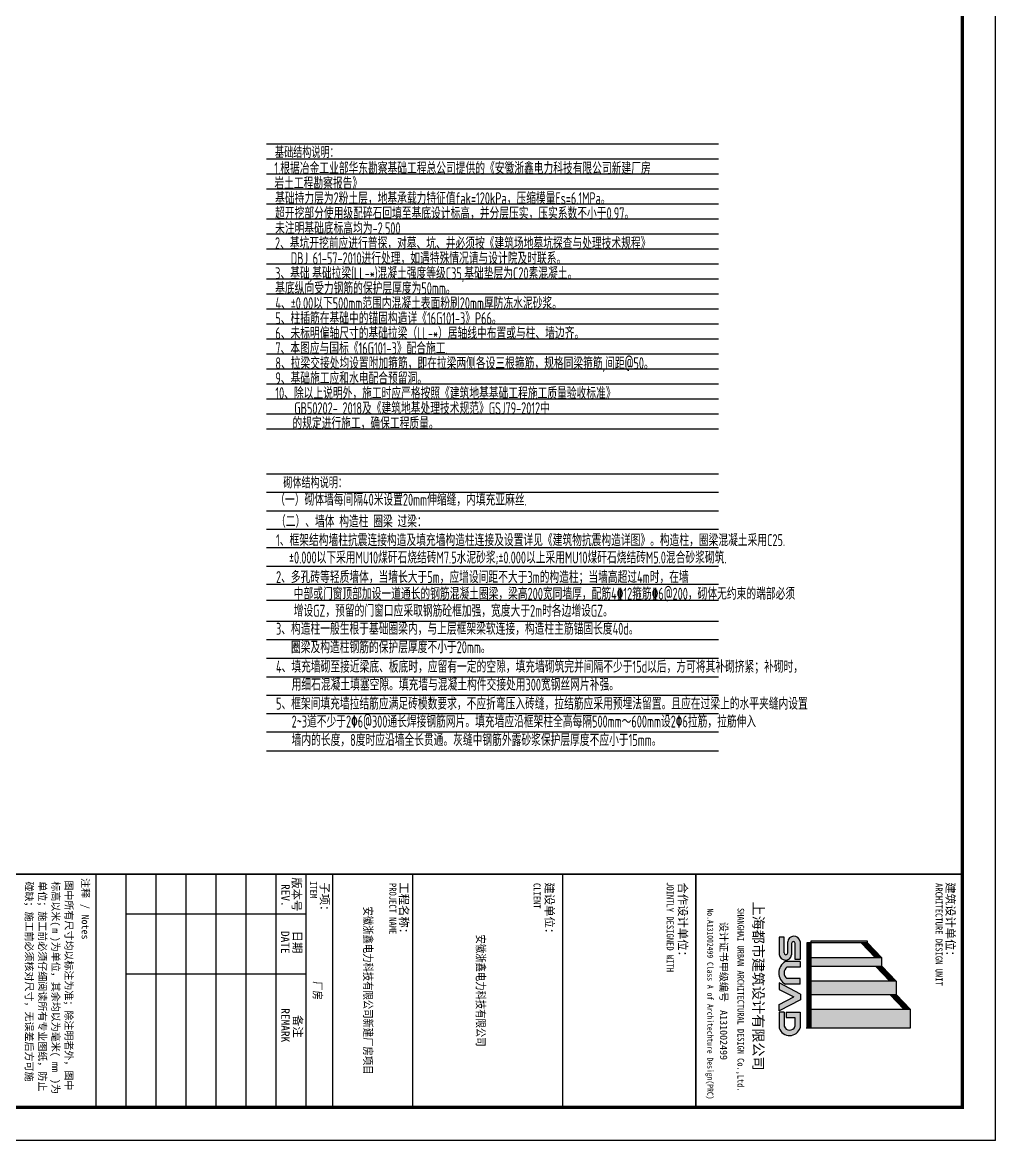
# Model space of a CAD drawing. Extents: x 899043 to 2598688, y -137197 to 211789.
# Drawn here: x 1186630 to 1230444, y 3985 to 54319 of the extents above; entities that cross this region are included whole.
import ezdxf
from ezdxf.enums import TextEntityAlignment as Align

# ---------------------------------------------------------------- set-up
doc = ezdxf.new("R2010")
doc.units = 0
doc.header["$LTSCALE"] = 1500
doc.header["$MEASUREMENT"] = 0
for name, color, linetype in [('00-tk', 151, 'Continuous'), ('TEXT', 7, 'Continuous'), ('填充', 251, 'Continuous')]:
    doc.layers.add(name, color=color, linetype=linetype)
doc.layers.add('钢板标注', color=9, linetype='Continuous', lineweight=18)
doc.styles.add('DS6HT', font='simhei.ttf', dxfattribs={"width": 0.8})
doc.styles.add('H1', font='')
doc.styles.add('H450', font='Tssdeng.shx', dxfattribs={"width": 0.6499999761581421, "height": 500, "bigfont": 'tssdchn.shx'})
doc.styles.add('YG图名', font='simhei.ttf', dxfattribs={"width": 0.7, "height": 600})
doc.styles.get('H1').set_extended_font_data('SimSun')

# ---------------------------------------------------------------- blocks, each defined once
blk = doc.blocks.new('A$C16496DF1')
at = {"layer": '00-tk'}
h = blk.add_hatch(color=256, dxfattribs=at)
edge = h.paths.add_edge_path()
edge.add_arc((173122.0133486905, 116878.8711581866), 498.0683366664795, 288.7014113640251, 432.3606518510305)
edge.add_line((173272.9402213206, 117353.5217108121), (172565.5722436446, 117353.5217108121))
edge.add_line((172565.5722436446, 117353.5217108121), (172565.5722436446, 116725.494510998))
edge.add_line((172565.5722436446, 116725.494510998), (172811.1039363083, 116725.494510998))
edge.add_line((172811.1039363083, 116725.494510998), (172811.1039363083, 117116.9161942048))
edge.add_line((172811.1039363083, 117116.9161942048), (173211.5588803929, 117116.9161942048))
edge.add_arc((173121.6856705095, 116877.9671933845), 255.2916348958691, -72.1672284115379, 69.38777632303328, ccw=False)
edge.add_line((173199.8661415814, 116634.941201378), (172568.4930549907, 116634.941201378))
edge.add_line((172568.4930549907, 116634.941201378), (172568.4930549907, 116407.0996443819))
edge.add_line((172568.4930549907, 116407.0996443819), (173281.7121487868, 116407.0996443819))
edge = h.paths.add_edge_path()
edge.add_arc((170801.0604273123, 116979.3518533082), 588.6006660502978, 210.1327751899912, 329.8672248100088)
edge.add_line((171310.1201876383, 116683.8710510693), (171310.1201876383, 117352.6246350439))
edge.add_line((171310.1201876383, 117352.6246350439), (171058.4146023029, 117352.6246350439))
edge.add_line((171058.4146023029, 117352.6246350439), (171058.4146023029, 116755.7640437557))
edge.add_arc((170801.0604273123, 116939.6699095989), 316.3108263664485, 215.5496840978624, 324.4503159021376, ccw=False)
edge.add_line((170543.7062523216, 116755.7640437557), (170543.7062523216, 117352.6246350439))
edge.add_line((170543.7062523216, 117352.6246350439), (170292.0006669862, 117352.6246350439))
edge.add_line((170292.0006669862, 117352.6246350439), (170292.0006669862, 116683.8710510693))
edge = h.paths.add_edge_path()
edge.add_arc((169429.344027475, 117068.3455161259), 279.5690587620256, 99.4771295791525, 264.9305597506611)
edge.add_line((169404.6404590411, 116789.8700372706), (169903.7827515849, 116789.8700372706))
edge.add_arc((169903.7683802766, 116708.8672330272), 81.00280551827346, -89.98983473079062, 89.9898347307905, ccw=False)
edge.add_line((169903.7827515849, 116627.8644287838), (169195.5983391015, 116627.8644287838))
edge.add_line((169195.5983391015, 116627.8644287838), (169195.5983391015, 116410.4369373829))
edge.add_line((169195.5983391015, 116410.4369373829), (169967.7747852108, 116410.4369373829))
edge.add_arc((169943.0712167739, 116688.9124162381), 279.5690587620256, 275.0694402493389, 440.5228704208475)
edge.add_line((169989.1033534354, 116964.6657498742), (169475.0690368409, 116964.6657498742))
edge.add_arc((169475.0834081492, 117045.6685541177), 81.00280551827346, 90.0101652692095, 269.9898347307905, ccw=False)
edge.add_line((169475.0690368407, 117126.671358361), (170193.8797597245, 117126.671358361))
edge.add_line((170193.8797597245, 117126.671358361), (170193.8797597245, 117344.0988497618))
edge.add_line((170193.8797597245, 117344.0988497618), (169383.311890811, 117344.0988497618))
h.paths.add_polyline_path([(171753.1183470362, 117362.9659647661), (172009.1561000128, 117362.9659647661), (172512.0831058552, 116399.6691757772), (172217.9355684386, 116399.6691757772), (171881.1372235245, 117057.9316797029), (171544.3388786104, 116399.6691757772), (171250.1913411939, 116399.6691757772)])
at = {"layer": '00-tk', "linetype": 'Continuous'}
blk.add_line((178350, 126150.0000000001), (0, 126150.0000000001), dxfattribs=at)
at = {"layer": '00-tk'}
for p, q in [((178350, 126150.0000000001), (178350, 0)), ((166350, 124650.0000000001), (166350, 1500)), ((176850, 124650.0000000001), (176850, 1500)), ((166350, 112650.0000000001), (176850, 112650.0000000001)), ((166350, 106650.0000000001), (176850, 106650.0000000001)), ((166350, 99900.00000000012), (176850, 99900.00000000012)), ((166350, 96300.00000000012), (176850, 96300.00000000012)), ((166350, 95100.00000000012), (176850, 95100.00000000012)), ((166350, 95100.00000000012), (176850, 95100.00000000012)), ((166350, 95100.00000000012), (176850, 95100.00000000012)), ((166350, 95100.00000000012), (176850, 95100.00000000012)), ((166350, 95100.00000000012), (176850, 95100.00000000012)), ((166350, 95100.00000000012), (176850, 95100.00000000012)), ((166350, 95100.00000000012), (176850, 95100.00000000012)), ((166350, 95100.00000000012), (176850, 95100.00000000012)), ((168150, 95100.00000000012), (168150, 87000.00000000012)), ((170850, 95100.00000000012), (170850, 87000.00000000012)), ((166350, 93750.00000000012), (176850, 93750.00000000012)), ((166350, 92400.00000000012), (176850, 92400.00000000012)), ((166350, 91050.00000000012), (176850, 91050.00000000012)), ((166350, 89700.00000000012), (176850, 89700.00000000012)), ((166350, 88350.00000000012), (176850, 88350.00000000012)), ((166350, 87000.00000000012), (176850, 87000.00000000012)), ((166350, 85650.00000000012), (176850, 85650.00000000012))]:
    blk.add_line(p, q, dxfattribs=at)
at = {"layer": '00-tk', "color": 7}
for p, q in [((171773.6112773521, 121672.7179734251), (172448.1770513384, 122315.6161188998)), ((173273.7668797234, 122315.6161188998), (172448.1770513384, 122315.6161188998)), ((172448.1770513384, 122315.6161188998), (172448.1770513384, 117836.4736395193)), ((173273.7668797234, 117832.1243215842), (173273.7668797234, 122315.8055345499)), ((171773.6112773521, 121631.2754578388), (172448.1770513384, 122274.1736033135)), ((171773.6112773521, 121589.8329422522), (172448.1770513384, 122232.7310877269)), ((171773.6112773521, 121548.3904266659), (172449.2254631482, 122192.287766043)), ((171773.6112773521, 121506.9479110793), (172448.1770513384, 122149.846056554)), ((171773.6112773521, 121465.505395493), (172448.1770513384, 122108.4035409677)), ((171773.6112773521, 121424.0628799064), (172449.2254631482, 122067.9602192835)), ((171773.6112773521, 121382.6203643198), (172449.2254631482, 122026.5177036972)), ((170499.4722989202, 121029.995883474), (171173.8533453047, 121672.7179734251)), ((170499.4722989202, 120988.5533678877), (171173.8533453047, 121631.2754578388)), ((170499.4722989202, 120947.1108523015), (171173.8533453047, 121589.8329422522)), ((170499.4722989202, 120905.6683367149), (171173.8533453047, 121548.3904266659)), ((170499.4722989202, 120864.2258211282), (171173.8533453047, 121506.9479110793)), ((170499.4722989202, 120822.7833055416), (171173.8533453047, 121465.505395493)), ((170499.4722989202, 120781.3407899553), (171175.0864847135, 121425.2381293328)), ((170499.4722989202, 120739.8982743691), (171175.0864847135, 121383.7956137462)), ((171173.8533453047, 121672.7179734251), (171173.8533453047, 117836.4736395193)), ((171173.8533453047, 121672.7179734251), (171773.6112773521, 121672.7179734251)), ((171773.6112773521, 117832.1243215842), (171773.6112773521, 121672.7179734247)), ((169448.5053237425, 120386.0985440966), (170124.1195095414, 121029.9958834737)), ((169448.5053237425, 120344.65602851), (170124.1195095414, 120988.5533678874)), ((169448.5053237425, 120303.2135129233), (170124.1195095414, 120947.1108523011)), ((169448.5053237425, 120261.7709973371), (170124.1195095414, 120905.6683367145)), ((169448.5053237425, 120220.3284817508), (170124.1195095414, 120864.2258211279)), ((169448.5053237425, 120178.8859661645), (170124.1195095414, 120822.7833055416)), ((170499.4722989202, 121029.995883474), (170124.1195095414, 121029.9958834737)), ((170124.1195095414, 121029.995883474), (170124.1195095414, 117836.4736395193)), ((170499.4722989202, 117836.4736395193), (170499.4722989202, 121029.995883474)), ((169448.5053237425, 120386.0985440966), (169373.5053237425, 120386.0985440966)), ((169373.5053237425, 120386.0985440966), (169373.5053237425, 117836.4736395193)), ((169448.5053237425, 120386.0985440966), (169448.5053237425, 117836.4736395193)), ((169449.6671683006, 120138.5507521038), (170125.2813540967, 120782.4480914809)), ((169449.6671683006, 120097.1082365175), (170125.2813540967, 120741.0055758946)), ((169373.5053237425, 117836.4736395193), (169462.8779194811, 117836.4736395193)), ((169448.5053237425, 117836.4736395193), (169448.5053237425, 117656.4736395193)), ((169448.5053237425, 117806.4736395193), (173273.7668797234, 117806.4736395193)), ((169448.5053237425, 117806.4736395193), (173273.7668797234, 117806.4736395193)), ((169462.8779194811, 117836.4736395193), (173273.7668797234, 117836.4736395193)), ((170112.1195095414, 117836.4736395193), (170503.9722989202, 117836.4736395193)), ((171176.8533453075, 117836.4736395193), (171776.6112773521, 117836.4736395193)), ((172443.6770513384, 117836.4736395193), (173273.7668797234, 117836.4736395193)), ((173273.7668797234, 117626.4736395193), (173273.7668797234, 117821.4736395193)), ((169448.5053237425, 117776.4736395193), (173273.7668797234, 117776.4736395193)), ((169448.5053237425, 117746.4736395193), (173273.7668797234, 117746.4736395193)), ((169448.5053237425, 117716.4736395193), (173273.7668797234, 117716.4736395193)), ((169448.5053237425, 117656.4736395193), (173273.7668797234, 117656.4736395193))]:
    blk.add_line(p, q, dxfattribs=at)
at = {"layer": '00-tk', "const_width": 150}
blk.add_lwpolyline([(3750, 124650.0000000001), (176850, 124650.0000000001), (176850, 1500.000000000116), (3750, 1500)], close=True, dxfattribs=at)
at = {"layer": '00-tk', "const_width": 75}
for points in [[(166350, 1500), (166350, 124650.0000000001)], [(166350, 112650.0000000001), (176850, 112650.0000000001)]]:
    blk.add_lwpolyline(points, dxfattribs=at)
at = {"layer": '00-tk', "color": 7}
for points in [[(169383.311890811, 117344.0988497618), (170193.8797597245, 117344.0988497618), (170193.8797597245, 117126.671358361), (169475.0690368407, 117126.671358361)], [(170292.0006669862, 117352.6246350439), (170543.7062523216, 117352.6246350439), (170543.7062523216, 116755.7640437557)], [(170292.0006669862, 117352.6246350439), (170292.0006669862, 116683.8710510693)], [(171310.1201876383, 117352.6246350439), (171058.4146023029, 117352.6246350439), (171058.4146023029, 116755.7640437557)], [(171753.1183470362, 117362.9659647661), (171250.1913411939, 116399.6691757772), (171544.3388786104, 116399.6691757772), (171881.1372235245, 117057.9316797029)], [(171310.1201876383, 117352.6246350439), (171310.1201876383, 116683.8710510693)], [(171753.1183470362, 117362.9659647661), (172009.1561000128, 117362.9659647661), (172512.0831058552, 116399.6691757772), (172217.9355684386, 116399.6691757772), (171881.1372235245, 117057.9316797029)], [(172565.5722436446, 116725.494510998), (172565.5722436446, 117353.5217108121), (173272.9402213206, 117353.5217108121)], [(169903.7827515849, 116789.8700372706), (169404.6404590411, 116789.8700372706)], [(169475.0690368409, 116964.6657498742), (169989.1033534354, 116964.6657498742)], [(172565.5722436446, 116725.494510998), (172811.1039363083, 116725.494510998), (172811.1039363083, 117116.9161942048), (173211.5588803929, 117116.9161942048)], [(169903.7827515849, 116627.8644287838), (169195.5983391015, 116627.8644287838), (169195.5983391015, 116410.4369373829), (169967.7747852108, 116410.4369373829)], [(172568.4930549907, 116634.941201378), (173199.8661415814, 116634.941201378)], [(172568.4930549907, 116634.941201378), (172568.4930549907, 116407.0996443819), (173281.7121487868, 116407.0996443819)]]:
    blk.add_lwpolyline(points, dxfattribs=at)
for centre, radius, start, end in [((169429.344027475, 117068.3455161259), 279.5690587620256, 99.47712957914823, 264.9305597439849), ((173122.0133486905, 116878.8711581866), 498.0683366664795, 288.7014113570639, 72.36065184420822), ((169475.0834081492, 117045.6685541177), 81.00280551827346, 90.01016526920944, 269.9898347307906), ((169903.7683802766, 116708.8672330272), 81.00280551827346, 270.0101652692094, 89.98983473079058), ((169943.0712167739, 116688.9124162381), 279.5690587620256, 275.0694402560151, 80.52287042085177), ((173121.6856705095, 116877.9671933845), 255.2916348958691, 287.8327715884222, 69.38777632307004), ((170801.0604273123, 116979.3518533082), 588.6006660502978, 210.1327751912114, 329.8672248087886), ((170801.0604273123, 116939.6699095989), 316.3108263664485, 215.5496841033148, 324.4503158966853)]:
    blk.add_arc(centre, radius, start, end, dxfattribs=at)
for points in [[(171773.6112773521, 121672.7179734251), (171773.8436462665, 121631.4969181442), (172449.2254631482, 122316.6153128025), (172449.2254631482, 122275.1727972159)], [(172448.1770513384, 117836.4736395193), (173273.7668797234, 117836.4736395193), (172448.1770513384, 122315.6161188998), (173273.7668797234, 122315.6161188998)], [(171773.6112773521, 121589.8329422525), (171773.8436462665, 121548.6118869716), (172449.2254631482, 122233.7302816299), (172449.2254631482, 122192.2877660433)], [(171773.6112773521, 121506.9479110793), (171773.8436462665, 121465.7268557984), (172449.2254631482, 122150.8452504571), (172449.2254631482, 122109.4027348704)], [(171774.5407529958, 121424.9487211276), (171774.7731219102, 121383.7276658464), (172450.1549387947, 122068.8460605047), (172450.1549387947, 122027.4035449184)], [(170499.4722989202, 121029.995883474), (170499.704667829, 120988.7748281928), (171175.0864847135, 121673.8932228514), (171175.0864847135, 121632.4507072648)], [(170499.4722989202, 120947.1108523015), (170499.704667829, 120905.8897970206), (171175.0864847135, 121591.0081916789), (171175.0864847135, 121549.5656760926)], [(170499.4722989202, 120864.2258211282), (170499.704667829, 120823.0047658477), (171175.0864847135, 121508.1231605057), (171175.0864847135, 121466.6806449194)], [(170500.4017745638, 120782.2266311762), (170500.6341434726, 120741.0055758953), (171176.0159603627, 121426.1239705536), (171176.0159603627, 121384.6814549674)], [(171173.8533453047, 117836.4736395193), (171773.6112773521, 117836.4736395193), (171173.8533453047, 121672.7179734251), (171773.6112773521, 121672.7179734247)], [(169448.5053237425, 120386.0985440966), (169448.7376926541, 120344.8774888157), (170124.1195095414, 121029.9958834737), (170124.1195095414, 120988.5533678874)], [(169448.9700615685, 120303.6564335341), (169449.2024304774, 120262.4353782532), (170124.5842473619, 120947.5537729115), (170124.5842473619, 120906.1112573253)], [(169449.4347993918, 120221.2143229716), (169449.6671683006, 120179.9932676908), (170125.0489851879, 120865.1116623491), (170125.0489851879, 120823.6691467628)], [(170124.1195095414, 117836.4736395193), (170499.4722989202, 117836.4736395193), (170124.1195095414, 121029.9958834737), (170499.4722989202, 121029.995883474)], [(169373.5053237425, 117836.4736395193), (169462.8779194811, 117836.4736395193), (169373.5053237425, 120386.0985440966), (169448.5053237425, 120386.0985440966)], [(169450.5966439471, 120139.436593325), (169450.8290128587, 120098.2155380438), (170126.2108297404, 120783.3339327024), (170126.210829746, 120741.8914171158)], [(169448.5053237425, 117806.4736395193), (169448.5053237425, 117836.4736395193), (173273.7668797234, 117806.4736395193), (173273.7668797234, 117836.4736395193)], [(169448.5053237425, 117746.4736395193), (169448.5053237425, 117776.4736395193), (173273.7668797234, 117746.4736395193), (173273.7668797234, 117776.4736395193)], [(169448.5053237425, 117686.4736395193), (169448.5053237425, 117716.4736395193), (173273.7668797234, 117686.4736395193), (173273.7668797234, 117716.4736395193)], [(169448.5053237425, 117626.4736395193), (169448.5053237425, 117656.4736395193), (173273.7668797234, 117626.4736395193), (173273.7668797234, 117656.4736395193)]]:
    blk.add_solid(points, dxfattribs=at)
at = {"layer": '00-tk'}
for s, height, style, p in [('建筑设计单位：', 375, 'DS6HT', (166719.5816702479, 123927.6193819259)), ('合作设计单位：', 375, 'DS6HT', (166726.9344124189, 111877.5657161931)), ('建设单位：', 375, 'DS6HT', (166725.2788191698, 105879.464979884)), ('工程名称：', 375, 'DS6HT', (166722.0485533476, 99324.09092794359)), ('子项：', 375, 'DS6HT', (166724.0803183783, 95757.32322908612)), ('版本号', 375, 'DS6HT', (166499.291991815, 94493.11904129689)), ('日期', 375, 'DS6HT', (168899.3498214316, 94526.94950819667)), ('备注', 375, 'DS6HT', (172694.7992731389, 94546.93219525507)), ('REV.', 375, 'DS6HT', (166801.1003333582, 93999.5858641679)), ('DATE', 375, 'DS6HT', (168913.3709684797, 93985.63717643614)), ('REMARK', 375, 'DS6HT', (172391.9678665856, 93991.15786171495)), ('注释', 330.0000000000003, 'H1', (166532.7440562532, 85007.18334019347)), (' / ', 330.0000000000003, 'H1', (167471.41072292, 85007.18334019347)), ('Notes', 330.0000000000003, 'H1', (168175.4107229202, 85007.18334019347)), ('图中所有尺寸均以标注为准；除注明者外，图中', 330.0000000000003, 'H1', (166636.9105765859, 84266.70060692227)), ('标高以米(', 330.0000000000003, 'H1', (166680.9105765859, 83670.90060692234)), ('m', 330.0000000000003, 'H1', (168792.9105765859, 83670.90060692234)), (')为单位，其余均以为毫米(', 330.0000000000003, 'H1', (169176.9351332025, 83670.90060692234)), ('mm', 330.0000000000003, 'H1', (174808.9351332027, 83670.90060692234)), (')为', 330.0000000000003, 'H1', (175576.984246436, 83670.90060692234)), ('单位；施工前必须仔细阅读所有专业图纸，防止', 330.0000000000003, 'H1', (166679.0772432527, 83075.10060692241)), ('碰缺；施工前必须核对尺寸，无误差后方可施', 330.0000000000003, 'H1', (166686.4105765859, 82479.30060692225))]:
    blk.add_text(s, height=height, dxfattribs=dict(at, style=style)).set_placement(p)
at = {"layer": '00-tk', "style": 'DS6HT', "width": 0.9}
for s, p in [('ARCHITECTURE DESIGN UNIT', (166756.7382545611, 123443.8665632375)), ('JOINTLY DESIGNED WITH', (166711.4173264224, 111343.5494635997)), ('CLIENT', (166753.2511278223, 105347.4390988569)), ('PROJECT NAME', (166751.7836204628, 98855.98946392513)), ('ITEM', (166671.5409305161, 95285.1679002752))]:
    blk.add_text(s, height=315, dxfattribs=at).set_placement(p)
at = {"layer": '00-tk', "color": 7, "style": 'DS6HT'}
for s, height, p in [('上海都市建筑设计有限公司 ', 465, (167588.0022738075, 115237.2989090569)), ('设计证书甲级编号', 330, (168503.8539958578, 113743.4804440986)), ('A131002499', 330, (172477.2756054774, 113742.9788295154))]:
    blk.add_text(s, height=height, dxfattribs=at).set_placement(p)
for s, height, width, p in [('SHANGHAI URBAN ARCHITECTURAL DESIGN Co.,Ltd. ', 300, 0.8, (167878.7218145826, 114529.0937020706)), ('No.A131002499 Class A of Architechture Design(PRC)', 270, 0.78, (167902.7511720797, 113169.969144403))]:
    blk.add_text(s, height=height, dxfattribs=dict(at, width=width)).set_placement(p)
at = {"layer": '00-tk', "color": 0, "style": 'DS6HT', "width": 0.8}
for s, p in [('安徽浙鑫电力科技有限公司', (171595.375098295, 102780.7500671315)), ('安徽浙鑫电力科技有限公司新建厂房项目', (171595.375098295, 97707.59588219156)), ('厂房', (171595.375098295, 95443.05142308585))]:
    blk.add_text(s, height=375, dxfattribs=at).set_placement(p, align=Align.CENTER)

msp = doc.modelspace()

# ---------------------------------------------------------------- linework, layer by layer
at = {"layer": '00-tk'}
msp.add_line((1228943.535906545, 15985.36696235614), (1105793.535906545, 15985.36696235614), dxfattribs=at)
at = {"layer": '00-tk', "const_width": 75}
msp.add_lwpolyline([(1105793.535906545, 15985.36696235614), (1228943.535906545, 15985.36696235614)], dxfattribs=at)
at = {"layer": '填充'}
for p, q in [((1217972.669352698, 48831.26407191064), (1197625.347667055, 48831.26407191082)), ((1217972.669352698, 48831.26407191064), (1197625.347667055, 48831.26407191082)), ((1217972.669352698, 48831.26407191064), (1197625.347667055, 48831.26407191082)), ((1217972.669352698, 48156.26407191064), (1197625.347667055, 48156.26407191082)), ((1217972.669352698, 48156.26407191064), (1197625.347667055, 48156.26407191082)), ((1217972.669352698, 48156.26407191064), (1197625.347667055, 48156.26407191082)), ((1217972.669352698, 47481.26407191093), (1197625.347667055, 47481.26407191105)), ((1217972.669352698, 46806.26407191093), (1197625.347667055, 46806.26407191105)), ((1217972.669352698, 46131.26407191093), (1197625.347667055, 46131.26407191105)), ((1217972.669352698, 45456.26407191093), (1197625.347667055, 45456.26407191105)), ((1217972.669352698, 44781.26407191093), (1197625.347667055, 44781.26407191105)), ((1217972.669352698, 44106.26407191093), (1197625.347667055, 44106.26407191111)), ((1217972.669352698, 43431.26407191093), (1197625.347667055, 43431.26407191111)), ((1217972.669352698, 42756.26407191093), (1197625.347667055, 42756.26407191105)), ((1217972.669352698, 42081.26407191093), (1197625.347667055, 42081.26407191105)), ((1217972.669352698, 41406.26407191093), (1197625.347667055, 41406.26407191105)), ((1217972.669352698, 40731.26407191093), (1197625.347667055, 40731.26407191105)), ((1217972.669352698, 40056.26407191093), (1197625.347667055, 40056.26407191105)), ((1217972.669352698, 39381.26407191093), (1197625.347667055, 39381.26407191105)), ((1217972.669352698, 38706.26407191093), (1197625.347667055, 38706.26407191105)), ((1217972.669352698, 38031.26407191093), (1197625.347667055, 38031.26407191105)), ((1217972.669352698, 37356.26407191093), (1197625.347667055, 37356.26407191105)), ((1217972.669352698, 36681.26407191093), (1197625.347667055, 36681.26407191105)), ((1217972.669352698, 36006.26407191093), (1197625.347667055, 36006.26407191105)), ((1197625.347667055, 34000.30783794349), (1217972.669352698, 34000.30783794349)), ((1197625.347667055, 33169.31216412608), (1217972.669352698, 33169.31216412608)), ((1197625.347667055, 32338.31649030867), (1217972.669352698, 32338.31649030867)), ((1197625.347667055, 31507.32081649126), (1217972.669352698, 31507.32081649126)), ((1197625.347667055, 30676.32514267403), (1217972.669352698, 30676.32514267403)), ((1197625.347667055, 29845.3294688568), (1217972.669352698, 29845.3294688568)), ((1217972.669352698, 29014.33379503957), (1197625.347667055, 29014.33379503957)), ((1217972.669352699, 28303.04208157037), (1197625.347667055, 28303.04208144854)), ((1217972.669352698, 27352.34244570322), (1197625.347667055, 27352.34244570322)), ((1217972.669352698, 26521.34677188529), (1197625.347667055, 26521.34677188529)), ((1217972.669352698, 25690.35109806788), (1197616.168638925, 25690.35109806788)), ((1197625.347667055, 24859.3554242861), (1217972.669352699, 24859.3554242861)), ((1217972.669352699, 24028.35975043324), (1197625.347667055, 24028.35975043324)), ((1217972.669352699, 23197.36407661601), (1197625.347667055, 23197.36407661601)), ((1217972.669352699, 22366.36840283388), (1197625.347667055, 22366.36840283388)), ((1197625.347667055, 21535.37272901647), (1217972.669352699, 21535.37272901647))]:
    msp.add_line(p, q, dxfattribs=at)

# ---------------------------------------------------------------- block references
at = {"layer": '钢板标注', "color": 2, "linetype": 'ByBlock', "rotation": 270}
msp.add_blockref('A$C16496DF1', (1104293.535906545, 182335.3669623561), dxfattribs=at)

# ---------------------------------------------------------------- texts
at = {"layer": 'TEXT'}
for s, height, style, width, p in [('基础结构说明：', 450, 'YG图名', 0.65, (1198001.830813123, 48261.78441363672)), ('2、基坑开挖前应进行普探，对墓、坑、井必须按《建筑场地墓坑探查与处理技术规程》', 540, 'H450', 0.6499999761581421, (1198001.830813123, 44106.26407191216)), ('DBJ 61-57-2010进行处理，如遇特殊情况请与设计院及时联系。', 540, 'H450', 0.6499999761581421, (1198710.201599639, 43431.26407191216)), ('3、基础,基础拉梁(LL-*)混凝土强度等级C35,基础垫层为C20素混凝土。', 540, 'H450', 0.6499999761581421, (1198010.325195145, 42756.26407191105)), ('基底纵向受力钢筋的保护层厚度为50mm。', 540, 'H450', 0.6499999761581421, (1198010.325195145, 42081.26407191105)), ('4、%%P0.00以下500mm范围内混凝土表面粉刷20mm厚防冻水泥砂浆。', 540, 'H450', 0.6499999761581421, (1198018.819577168, 41406.26407191105)), ('5、柱插筋在基础中的锚固构造详《16G101-3》P66。', 540, 'H450', 0.6499999761581421, (1198018.819577168, 40731.26407191105)), ('6、未标明偏轴尺寸的基础拉梁（LL-*）居轴线中布置或与柱、墙边齐。', 540, 'H450', 0.6499999761581421, (1198018.819577168, 40056.26407191105)), ('7、本图应与国标《16G101-3》配合施工.', 540, 'H450', 0.6499999761581421, (1198018.819577168, 39381.26407191105)), ('8、拉梁交接处均设置附加箍筋，即在拉梁两侧各设三根箍筋，规格同梁箍筋,间距@50。', 540, 'H450', 0.6499999761581421, (1198018.819577168, 38706.26407191105)), ('9、基础施工应和水电配合预留洞。', 540, 'H450', 0.6499999761581421, (1198018.819577168, 38031.26407191105)), ('10、除以上说明外，施工时应严格按照《建筑地基基础工程施工质量验收标准》', 540, 'H450', 0.6499999761581421, (1198018.819577168, 37356.26407191105)), ('    GB50202- 2018及《建筑地基处理技术规范》GSJ79-2012中', 540, 'H450', 0.6499999761581421, (1198018.819577168, 36681.26407191105)), ('的规定进行施工，确保工程质量。', 540, 'H450', 0.6499999761581421, (1198789.078004134, 36006.26407191)), ('砌体结构说明：', 450, 'YG图名', 0.65, (1198376.208538046, 33394.1079621542)), ('（一）砌体墙每间隔40米设置20mm伸缩缝，内填充亚麻丝.', 540, 'H450', 0.6499999761581421, (1198016.278514491, 32563.11228833685)), ('（二）、墙体 构造柱 圈梁 过梁：', 540, 'H450', 0.6499999761581421, (1198049.430821627, 31585.59209253849)), ('1、框架结构墙柱抗震连接构造及填充墙构造柱连接及设置详见《建筑物抗震构造详图》。构造柱，圈梁混凝土采用C25.', 540, 'H450', 0.6499999761581421, (1198049.430821636, 30742.58310032659)), ('%%P0.000以下采用MU10煤矸石烧结砖M7.5水泥砂浆;%%P0.000以上采用MU10煤矸石烧结砖M5.0混合砂浆砌筑.', 540, 'H450', 0.6499999761581421, (1198631.046233068, 29960.37837567076)), ('2、多孔砖等轻质墙体，当墙长大于5m，应增设间距不大于3m的构造柱；当墙高超过4m时，在墙', 540, 'H450', 0.6499999761581421, (1198049.430821627, 29080.59175269195)), ('中部或门窗顶部加设一道通长的钢筋混凝土圈梁，梁高200宽同墙厚，配筋4\x8412箍筋\x846@200，砌体无约束的端部必须', 540, 'H450', 0.6499999761581421, (1198844.928376317, 28333.65570764709)), ('增设GZ，预留的门窗口应采取钢筋砼框加强，宽度大于2m时各边增设GZ。', 540, 'H450', 0.6499999761581421, (1198844.928376317, 27563.84771421761)), ('3、构造柱一般生根于基础圈梁内，与上层框架梁软连接，构造柱主筋锚固长度40d。', 540, 'H450', 0.6499999761581421, (1198049.430821631, 26753.29303593078)), ('圈梁及构造柱钢筋的保护层厚度不小于20mm。', 540, 'H450', 0.6499999761581421, (1198723.505805185, 25922.29736211355)), ('4、填充墙砌至接近梁底、板底时，应留有一定的空隙，填充墙砌筑完并间隔不少于15d以后，方可将其补砌挤紧；补砌时，', 540, 'H450', 0.6499999761581421, (1198049.430821587, 25047.03245042718)), ('用细石混凝土填塞空隙。填充墙与混凝土构件交接处用300宽钢丝网片补强。', 540, 'H450', 0.6499999761581421, (1198751.491100087, 24239.8650207122)), ('5、框架间填充墙拉结筋应满足砖模数要求，不应折弯压入砖缝，拉结筋应采用预埋法留置。且应在过梁上的水平夹缝内设置', 540, 'H450', 0.6499999761581421, (1198049.430821587, 23385.04110282799)), ('2~3道不少于2\x826@300通长焊接钢筋网片。填充墙应沿框架柱全高每隔500mm～600mm设2\x826拉筋，拉筋伸入', 540, 'H450', 0.6499999761581421, (1198751.491100091, 22577.873673113)), ('墙内的长度，8度时应沿墙全长贯通。灰缝中钢筋外露砂浆保护层厚度不应小于15mm。', 540, 'H450', 0.6499999761581421, (1198751.491100091, 21746.8779992956))]:
    msp.add_text(s, height=height, dxfattribs=dict(at, style=style, width=width)).set_placement(p)
at = {"layer": 'TEXT', "color": 6, "style": 'H450', "width": 0.6499999761581421}
for s, p in [('1.根据冶金工业部华东勘察基础工程总公司提供的《安徽浙鑫电力科技有限公司新建厂房', (1197976.347667055, 47481.26407191105)), ('岩土工程勘察报告》', (1197976.347667055, 46806.26407191105)), ('基础持力层为2粉土层，地基承载力特征值fak=120kPa，压缩模量Es=6.1MPa。', (1198008.201599641, 46131.26407191198)), ('超开挖部分使用级配碎石回填至基底设计标高，并分层压实，压实系数不小于0.97。', (1198008.201599641, 45456.26407191198)), ('未注明基础底标高均为-2.500', (1198008.201599641, 44781.26407191198))]:
    msp.add_text(s, height=540, dxfattribs=at).set_placement(p)

doc.saveas('drawing.dxf')
